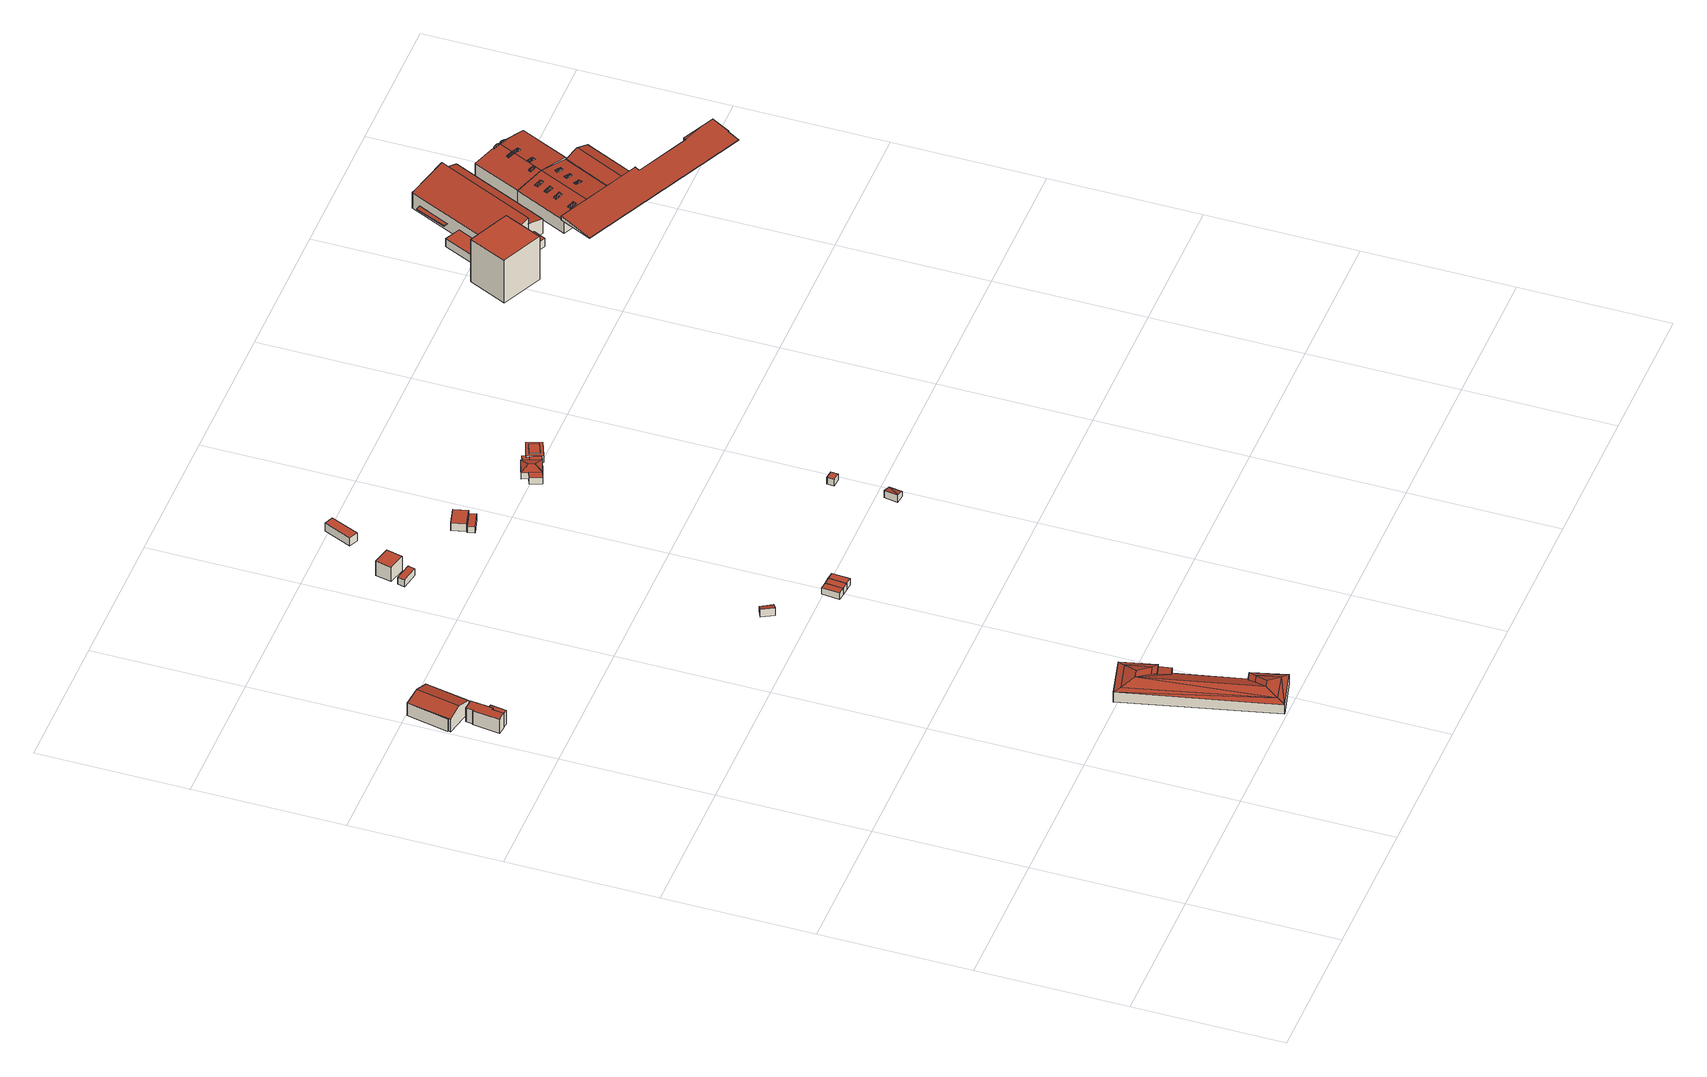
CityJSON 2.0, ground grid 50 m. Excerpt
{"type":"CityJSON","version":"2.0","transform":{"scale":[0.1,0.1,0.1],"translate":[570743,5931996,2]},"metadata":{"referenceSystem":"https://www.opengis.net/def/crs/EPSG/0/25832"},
"CityObjects":{
"building1":{"type":"Building","attributes":{"Grundfläche 2D":"34.808370","Grundhöhe NN":"3.074"},"geometry":[{"type":"Solid","lod":"3","boundaries":[[[[0,1,2,3,4,5,6,7,8,9,10]],[[6,5,11,12]],[[7,6,12,13]],[[8,7,13,14]],[[10,9,8,14,15]],[[0,10,15,16]],[[1,0,16,17]],[[18,3,2,1,17,19]],[[4,3,18,20]],[[5,4,20,11]],[[12,11,20,18,19,17,16,15,14,13]]]],"semantics":{"surfaces":[{"type":"RoofSurface"},{"type":"WallSurface"},{"type":"GroundSurface"}],"values":[[0,1,1,1,1,1,1,1,1,1,2]]}}]},
"building2":{"type":"Building","attributes":{"Grundfläche 2D":"9.137013","Grundhöhe NN":"3.126"},"geometry":[{"type":"Solid","lod":"3","boundaries":[[[[21,22,23,24,25,26,27]],[[19,28,29,25,24,23]],[[29,30,26,25]],[[30,31,27,26]],[[31,20,21,27]],[[18,19,23,22]],[[20,18,22,21]],[[31,30,29,28,19,18,20]]]],"semantics":{"surfaces":[{"type":"RoofSurface"},{"type":"WallSurface"},{"type":"GroundSurface"}],"values":[[0,1,1,1,1,1,1,2]]}}]},
"building3":{"type":"Building","attributes":{"Grundfläche 2D":"160.256607","Grundhöhe NN":"3.059"},"geometry":[{"type":"Solid","lod":"3","boundaries":[[[[32,33,34]],[[34,33,35,36,37]],[[36,38,39,40,37]],[[32,34,41,42]],[[33,32,42,43]],[[35,33,43,44]],[[38,36,35,44,45]],[[39,38,45,46]],[[34,37,40,39,46,41]],[[41,46,45,44,43,42]]]],"semantics":{"surfaces":[{"type":"RoofSurface"},{"type":"WallSurface"},{"type":"GroundSurface"}],"values":[[0,0,0,1,1,1,1,1,1,2]]}}]},
"building4":{"type":"Building","attributes":{"Grundfläche 2D":"662.884815","Grundhöhe NN":"2.860"},"geometry":[{"type":"Solid","lod":"3","boundaries":[[[[47,48,49]],[[50,51,48]],[[47,50,48]],[[52,49,53]],[[52,47,49]],[[54,55,56]],[[57,55,54]],[[58,54,56,51]],[[50,58,51]],[[59,60,61]],[[62,63,64,61,60]],[[55,57,59,61,65]],[[66,60,67,68,69,70,71]],[[67,60,59]],[[72,70,69,52,53]],[[67,73,54,58]],[[73,57,54]],[[67,58,50]],[[74,68,50,47]],[[68,67,50]],[[74,47,52]],[[68,74,52,69]],[[73,67,59,57]],[[64,65,61]],[[66,62,60]],[[70,72,71]],[[49,48,75,76]],[[53,49,76,77]],[[71,72,53,77,78]],[[66,71,78,79]],[[62,66,79,80,63]],[[64,63,80,81]],[[65,64,81,82,55]],[[56,55,82,83]],[[51,56,83,84]],[[48,51,84,75]],[[80,79,78,77,76,75,84,83,82,81]]]],"semantics":{"surfaces":[{"type":"RoofSurface"},{"type":"WallSurface"},{"type":"GroundSurface"}],"values":[[0,0,0,0,0,0,0,0,0,0,0,0,0,0,0,0,0,0,0,0,0,0,0,1,1,1,1,1,1,1,1,1,1,1,1,1,2]]}}]},
"building5":{"type":"Building","attributes":{"Grundfläche 2D":"13.322777","Grundhöhe NN":"3.823"},"geometry":[{"type":"Solid","lod":"3","boundaries":[[[[85,86,87,88]],[[89,90,88,87]],[[90,91,85,88]],[[91,92,86,85]],[[92,89,87,86]],[[92,91,90,89]]]],"semantics":{"surfaces":[{"type":"RoofSurface"},{"type":"WallSurface"},{"type":"GroundSurface"}],"values":[[0,1,1,1,1,2]]}}]},
"building6":{"type":"Building","attributes":{"Grundfläche 2D":"14.682733","Grundhöhe NN":"4.048"},"geometry":[{"type":"Solid","lod":"3","boundaries":[[[[93,94,95,96]],[[97,98,96,95]],[[98,99,93,96]],[[99,100,94,93]],[[100,97,95,94]],[[100,99,98,97]]]],"semantics":{"surfaces":[{"type":"RoofSurface"},{"type":"WallSurface"},{"type":"GroundSurface"}],"values":[[0,1,1,1,1,2]]}}]},
"building7":{"type":"Building","attributes":{"Grundfläche 2D":"15.059672","Grundhöhe NN":"3.905"},"geometry":[{"type":"Solid","lod":"3","boundaries":[[[[101,102,103,104]],[[105,106,104,103]],[[106,107,101,104]],[[107,108,102,101]],[[108,105,103,102]],[[108,107,106,105]]]],"semantics":{"surfaces":[{"type":"RoofSurface"},{"type":"WallSurface"},{"type":"GroundSurface"}],"values":[[0,1,1,1,1,2]]}}]},
"building8":{"type":"Building","attributes":{"Grundfläche 2D":"14.682733","Grundhöhe NN":"4.035"},"geometry":[{"type":"Solid","lod":"3","boundaries":[[[[109,110,94,93]],[[100,99,93,94]],[[99,111,109,93]],[[111,112,110,109]],[[112,100,94,110]],[[112,111,99,100]]]],"semantics":{"surfaces":[{"type":"RoofSurface"},{"type":"WallSurface"},{"type":"GroundSurface"}],"values":[[0,1,1,1,1,2]]}}]},
"building9":{"type":"Building","attributes":{"Grundfläche 2D":"33.089866","Grundhöhe NN":"3.924"},"geometry":[{"type":"Solid","lod":"3","boundaries":[[[[113,114,115,116]],[[117,118,116,115]],[[118,119,113,116]],[[119,120,114,113]],[[120,117,115,114]],[[120,119,118,117]]]],"semantics":{"surfaces":[{"type":"RoofSurface"},{"type":"WallSurface"},{"type":"GroundSurface"}],"values":[[0,1,1,1,1,2]]}}]},
"building10":{"type":"Building","attributes":{"Grundfläche 2D":"14.684122","Grundhöhe NN":"4.023"},"geometry":[{"type":"Solid","lod":"3","boundaries":[[[[121,122,110,109]],[[112,111,109,110]],[[111,123,121,109]],[[123,124,122,121]],[[124,112,110,122]],[[124,123,111,112]]]],"semantics":{"surfaces":[{"type":"RoofSurface"},{"type":"WallSurface"},{"type":"GroundSurface"}],"values":[[0,1,1,1,1,2]]}}]},
"building11":{"type":"Building","attributes":{"Grundfläche 2D":"32.132626","Grundhöhe NN":"3.945"},"geometry":[{"type":"Solid","lod":"3","boundaries":[[[[125,126,127,128]],[[129,130,128,127]],[[130,131,125,128]],[[131,132,126,125]],[[132,129,127,126]],[[132,131,130,129]]]],"semantics":{"surfaces":[{"type":"RoofSurface"},{"type":"WallSurface"},{"type":"GroundSurface"}],"values":[[0,1,1,1,1,2]]}}]},
"building12":{"type":"Building","attributes":{"Grundfläche 2D":"13.741083","Grundhöhe NN":"4.222"},"geometry":[{"type":"Solid","lod":"3","boundaries":[[[[133,134,135,136]],[[137,138,136,135]],[[138,139,133,136]],[[139,140,134,133]],[[140,137,135,134]],[[140,139,138,137]]]],"semantics":{"surfaces":[{"type":"RoofSurface"},{"type":"WallSurface"},{"type":"GroundSurface"}],"values":[[0,1,1,1,1,2]]}}]},
"building13":{"type":"Building","attributes":{"Grundfläche 2D":"29.995200","Grundhöhe NN":"4.141"},"geometry":[{"type":"Solid","lod":"3","boundaries":[[[[141,142,143,144]],[[145,146,144,143]],[[146,147,141,144]],[[147,148,142,141]],[[148,145,143,142]],[[148,147,146,145]]]],"semantics":{"surfaces":[{"type":"RoofSurface"},{"type":"WallSurface"},{"type":"GroundSurface"}],"values":[[0,1,1,1,1,2]]}}]},
"building14":{"type":"Building","attributes":{"Grundfläche 2D":"13.391170","Grundhöhe NN":"4.175"},"geometry":[{"type":"Solid","lod":"3","boundaries":[[[[149,150,151]],[[149,151,152]],[[153,154,151,150]],[[154,155,152,151]],[[155,156,149,152]],[[156,153,150,149]],[[156,155,154,153]]]],"semantics":{"surfaces":[{"type":"RoofSurface"},{"type":"WallSurface"},{"type":"GroundSurface"}],"values":[[0,0,1,1,1,1,2]]}}]},
"building15":{"type":"Building","attributes":{"Grundfläche 2D":"7.197525","Grundhöhe NN":"4.167"},"geometry":[{"type":"Solid","lod":"3","boundaries":[[[[157,158,159,160]],[[161,162,160,159]],[[162,163,157,160]],[[163,164,158,157]],[[164,161,159,158]],[[164,163,162,161]]]],"semantics":{"surfaces":[{"type":"RoofSurface"},{"type":"WallSurface"},{"type":"GroundSurface"}],"values":[[0,1,1,1,1,2]]}}]},
"building16":{"type":"Building","attributes":{"Grundfläche 2D":"84.584559","Grundhöhe NN":"4.155"},"children":["building16-1"],"geometry":[{"type":"Solid","lod":"3","boundaries":[[[[165,166,167,168]],[[169,170,171,172,173],[174,175,176,177]],[[178,179,180,181]],[[182,183,184,178,181]],[[183,182,185]],[[186,187,188,189]],[[184,183,185,188,187]],[[184,187,190]],[[184,190,178]],[[174,177,168,167]],[[165,168,177,176]],[[166,165,176,175]],[[175,174,167,166]],[[191,192,193,194,180,179,195,196,173,172,197,198]],[[169,173,196,199]],[[170,169,199,200]],[[197,172,171,170,200,201,191,198]],[[202,181,180,194,193,192,203,204]],[[203,205,182,181,202,204]],[[185,182,205,206]],[[188,185,206,207]],[[189,188,207,208]],[[186,189,208,209]],[[187,186,209,210]],[[190,187,210,211]],[[179,178,190,211,195]],[[201,200,199,196,195,211,210,209,208,207,206,205,203,192,191]]]],"semantics":{"surfaces":[{"type":"RoofSurface"},{"type":"WallSurface"},{"type":"GroundSurface"}],"values":[[0,0,0,0,0,0,0,0,0,1,1,1,1,1,1,1,1,1,1,1,1,1,1,1,1,1,2]]}}]},
"building16-1":{"type":"BuildingInstallation","parents":["building16"],"geometry":[{"type":"MultiSurface","lod":"3","boundaries":[[[212,202,194,197,213,214]],[[197,198,215,213]],[[202,204,193,194]],[[194,193,198,197]],[[214,213,215,216]],[[216,217,212,214]],[[204,217,216,215,198,193]]],"semantics":{"surfaces":[{"type":"RoofSurface"},{"type":"WallSurface"},{"type":"OuterCeilingSurface"}],"values":[0,1,1,1,1,1,2]}}]},
"building17":{"type":"Building","attributes":{"Grundfläche 2D":"215.414346","Grundhöhe NN":"5.201"},"geometry":[{"type":"Solid","lod":"3","boundaries":[[[[218,219,220,221]],[[218,221,222,223]],[[219,218,223,224]],[[220,219,224,225]],[[221,220,225,222]],[[224,223,222,225]]]],"semantics":{"surfaces":[{"type":"RoofSurface"},{"type":"WallSurface"},{"type":"GroundSurface"}],"values":[[0,1,1,1,1,2]]}}]},
"building18":{"type":"Building","attributes":{"Grundfläche 2D":"837.900206","Grundhöhe NN":"5.183"},"children":["building18-1"],"geometry":[{"type":"Solid","lod":"3","boundaries":[[[[226,227,228,229,230,231,232]],[[233,234,235,236,237,238]],[[239,240,241,242]],[[243,244,245,246,247]],[[243,233,226,232,241,248,222,244]],[[226,233,238,227]],[[230,229,228,227,238,249,250,251]],[[230,251,252,242,241,232,231]],[[253,235,234,233,243,247,254]],[[236,235,253,255]],[[249,238,237,236,255,256]],[[240,239,257,258]],[[241,240,258,248]],[[239,242,252,257]],[[247,246,259,254]],[[245,244,222,260]],[[246,245,260,259]],[[260,222,248,258,257,252,251,250,249,256,255,253,254,259]]]],"semantics":{"surfaces":[{"type":"RoofSurface"},{"type":"WallSurface"},{"type":"GroundSurface"}],"values":[[0,0,0,0,1,1,1,1,1,1,1,1,1,1,1,1,1,2]]}}]},
"building18-1":{"type":"BuildingInstallation","parents":["building18"],"geometry":[{"type":"MultiSurface","lod":"3","boundaries":[[[261,262,263,264]],[[265,266,264,263]],[[266,267,261,264]],[[267,268,262,261]],[[268,265,263,262]],[[268,267,266,265]]],"semantics":{"surfaces":[{"type":"RoofSurface"},{"type":"WallSurface"},{"type":"OuterCeilingSurface"}],"values":[0,1,1,1,1,2]}}]},
"building19":{"type":"Building","attributes":{"Grundfläche 2D":"729.167714","Grundhöhe NN":"11.558"},"geometry":[{"type":"Solid","lod":"3","boundaries":[[[[269,270,271,272,273,274,275,276,277,278,279,280]],[[281,280,279]],[[274,273,282,283]],[[275,274,283,284]],[[276,275,284,285]],[[277,276,285,286]],[[278,277,286,287]],[[281,279,278,287,288]],[[280,281,288,289]],[[269,280,289,290]],[[270,269,290,291]],[[273,272,271,270,291,292,282]],[[287,286,285,284,283,282,292,291,290,289,288]]]],"semantics":{"surfaces":[{"type":"RoofSurface"},{"type":"WallSurface"},{"type":"GroundSurface"}],"values":[[0,0,1,1,1,1,1,1,1,1,1,1,2]]}}]},
"building20":{"type":"Building","attributes":{"Grundfläche 2D":"954.008963","Grundhöhe NN":"5.406"},"children":["building20-1","building20-2","building20-3","building20-4","building20-5","building20-6","building20-7","building20-8","building20-9","building20-10","building20-11","building20-12","building20-13"],"geometry":[{"type":"Solid","lod":"3","boundaries":[[[[293,294,295,296]],[[295,294,297,298,299]],[[300,301,302,303,295,304,305]],[[306,307,308,309,310,304,295,311,312,313]],[[314,315,316,317]],[[318,315,314,319]],[[297,294,293,320,321]],[[299,298,322,323]],[[293,296,324,320]],[[304,310,309,308,307,306,313,312,325,326,327,328,302,301,300,305]],[[302,328,324,296,303]],[[296,295,303]],[[299,311,295]],[[311,299,323,325,312]],[[316,298,297,317]],[[314,317,297,321,329,319]],[[318,319,329,330]],[[316,315,318,330,322,298]],[[327,326,325,323,322,330,329,321,320,324,328]]]],"semantics":{"surfaces":[{"type":"RoofSurface"},{"type":"WallSurface"},{"type":"GroundSurface"}],"values":[[0,0,0,0,0,0,1,1,1,1,1,1,1,1,1,1,1,1,2]]}}]},
"building20-1":{"type":"BuildingInstallation","parents":["building20"],"geometry":[{"type":"MultiSurface","lod":"3","boundaries":[[[331,332,333,334,335]],[[336,335,334,337]],[[338,333,332]],[[339,337,338]],[[337,333,338]],[[340,341,339]],[[339,341,337]],[[342,343,341,340]],[[344,336,341,343]],[[337,341,336]],[[334,333,337]],[[335,345,346,332,331]],[[338,332,346,347,340,339]],[[347,348,349,343,342,340]],[[344,343,349,345,335,336]]],"semantics":{"surfaces":[{"type":"RoofSurface"},{"type":"WallSurface"}],"values":[0,0,0,0,0,0,0,0,0,0,0,1,1,1,1]}}]},
"building20-2":{"type":"BuildingInstallation","parents":["building20"],"geometry":[{"type":"MultiSurface","lod":"3","boundaries":[[[350,351,352]],[[353,352,351,354]],[[355,351,350]],[[355,356,354,351]],[[357,358,354,356]],[[353,354,358]],[[359,360,350,352]],[[350,360,361,356,355]],[[361,362,363,358,357,356]],[[358,363,359,352,353]]],"semantics":{"surfaces":[{"type":"RoofSurface"},{"type":"WallSurface"}],"values":[0,0,0,0,0,0,1,1,1,1]}}]},
"building20-3":{"type":"BuildingInstallation","parents":["building20"],"geometry":[{"type":"MultiSurface","lod":"3","boundaries":[[[364,365,366,367,368]],[[369,366,365]],[[370,366,369]],[[371,372,373,370]],[[370,373,366]],[[374,373,372]],[[375,376,373,374]],[[377,368,367,366,376]],[[366,373,376]],[[368,378,379,365,364]],[[369,365,379,380,381,372,371,370]],[[381,382,374,372]],[[375,374,382,383,384,378,368,377,376]]],"semantics":{"surfaces":[{"type":"RoofSurface"},{"type":"WallSurface"}],"values":[0,0,0,0,0,0,0,0,0,1,1,1,1]}}]},
"building20-4":{"type":"BuildingInstallation","parents":["building20"],"geometry":[{"type":"MultiSurface","lod":"3","boundaries":[[[385,386,387,388]],[[388,387,389]],[[390,391,387,386]],[[392,391,390]],[[393,394,391,392]],[[389,387,391,394]],[[395,396,397,386,385,388]],[[386,397,398,392,390]],[[398,399,400,394,393,392]],[[394,400,395,388,389]]],"semantics":{"surfaces":[{"type":"RoofSurface"},{"type":"WallSurface"}],"values":[0,0,0,0,0,0,1,1,1,1]}}]},
"building20-5":{"type":"BuildingInstallation","parents":["building20"],"geometry":[{"type":"MultiSurface","lod":"3","boundaries":[[[401,402,403,404]],[[404,403,405]],[[406,403,402]],[[406,407,408,403]],[[409,410,408,407]],[[405,403,408,410]],[[411,412,413,402,401,404]],[[402,413,414,407,406]],[[414,415,416,410,409,407]],[[410,416,411,404,405]]],"semantics":{"surfaces":[{"type":"RoofSurface"},{"type":"WallSurface"}],"values":[0,0,0,0,0,0,1,1,1,1]}}]},
"building20-6":{"type":"BuildingInstallation","parents":["building20"],"geometry":[{"type":"MultiSurface","lod":"3","boundaries":[[[417,418,419,420,421]],[[422,421,420]],[[423,419,418]],[[424,420,423]],[[420,419,423]],[[425,426,424]],[[426,420,424]],[[427,426,425]],[[428,422,426,427]],[[422,420,426]],[[421,429,430,418,417]],[[423,418,430,431,425,424]],[[431,432,427,425]],[[428,427,432,429,421,422]]],"semantics":{"surfaces":[{"type":"RoofSurface"},{"type":"WallSurface"}],"values":[0,0,0,0,0,0,0,0,0,0,1,1,1,1]}}]},
"building20-7":{"type":"BuildingInstallation","parents":["building20"],"geometry":[{"type":"MultiSurface","lod":"3","boundaries":[[[433,434,435,436]],[[437,436,435,438]],[[439,435,434]],[[439,440,438,435]],[[441,438,440]],[[437,438,441]],[[442,443,444,434,433,436]],[[440,439,434,444,445]],[[445,446,441,440]],[[441,446,442,436,437]]],"semantics":{"surfaces":[{"type":"RoofSurface"},{"type":"WallSurface"}],"values":[0,0,0,0,0,0,1,1,1,1]}}]},
"building20-8":{"type":"BuildingInstallation","parents":["building20"],"geometry":[{"type":"MultiSurface","lod":"3","boundaries":[[[447,448,449,450,451]],[[452,453,451,450,454]],[[455,450,449]],[[454,455,456,452]],[[455,454,450]],[[305,448,447,451,457,458]],[[305,300,301,456,455,449,448]],[[301,459,452,456]],[[452,459,457,451,453]]],"semantics":{"surfaces":[{"type":"RoofSurface"},{"type":"WallSurface"}],"values":[0,0,0,0,0,1,1,1,1]}}]},
"building20-9":{"type":"BuildingInstallation","parents":["building20"],"geometry":[{"type":"MultiSurface","lod":"3","boundaries":[[[460,461,462]],[[463,462,461,464]],[[465,461,460]],[[466,467,468,465]],[[468,461,465]],[[469,468,467]],[[464,468,469]],[[464,461,468]],[[470,460,462,471]],[[460,470,472,473,467,466,465]],[[473,474,469,467]],[[469,474,475,471,462,463,464]]],"semantics":{"surfaces":[{"type":"RoofSurface"},{"type":"WallSurface"}],"values":[0,0,0,0,0,0,0,0,1,1,1,1]}}]},
"building20-10":{"type":"BuildingInstallation","parents":["building20"],"geometry":[{"type":"MultiSurface","lod":"3","boundaries":[[[476,477,478,479,480,481]],[[482,483,481]],[[481,483,476]],[[484,483,482]],[[485,483,484]],[[486,483,485]],[[486,487,488,483]],[[489,483,488]],[[477,476,489]],[[476,483,489]],[[477,490,313,479,478]],[[313,306,307,308,309,310,487,486,485,484,482,481,480,479]],[[491,488,487,310]],[[488,491,490,477,489]]],"semantics":{"surfaces":[{"type":"RoofSurface"},{"type":"WallSurface"}],"values":[0,0,0,0,0,0,0,0,0,0,1,1,1,1]}}]},
"building20-11":{"type":"BuildingInstallation","parents":["building20"],"geometry":[{"type":"MultiSurface","lod":"3","boundaries":[[[492,493,494,495]],[[496,493,492]],[[497,498,499,496]],[[499,493,496]],[[500,499,498]],[[501,499,500]],[[502,495,494,493,501]],[[501,493,499]],[[503,504,492,495]],[[492,504,505,506,498,497,496]],[[506,507,500,498]],[[501,500,507,503,495,502]]],"semantics":{"surfaces":[{"type":"RoofSurface"},{"type":"WallSurface"}],"values":[0,0,0,0,0,0,0,0,1,1,1,1]}}]},
"building20-12":{"type":"BuildingInstallation","parents":["building20"],"geometry":[{"type":"MultiSurface","lod":"3","boundaries":[[[508,509,510,511]],[[509,512,513,510]],[[514,515,513,512]],[[515,516,517,510,513]],[[518,511,510,517]],[[511,519,520,521,522,512,509,508]],[[522,523,524,515,514,512]],[[524,525,526,517,516,515]],[[526,527,519,511,518,517]]],"semantics":{"surfaces":[{"type":"RoofSurface"},{"type":"WallSurface"}],"values":[0,0,0,0,0,1,1,1,1]}}]},
"building20-13":{"type":"BuildingInstallation","parents":["building20"],"geometry":[{"type":"MultiSurface","lod":"3","boundaries":[[[528,529,530]],[[531,532,528]],[[532,529,528]],[[533,534,532,531]],[[535,532,534]],[[535,536,537,529]],[[535,529,532]],[[538,530,529,537,536]],[[539,540,531,528,530]],[[540,541,542,534,533,531]],[[534,542,543,536,535]],[[543,539,530,538,536]]],"semantics":{"surfaces":[{"type":"RoofSurface"},{"type":"WallSurface"}],"values":[0,0,0,0,0,0,0,0,1,1,1,1]}}]}
},
"vertices":[
[78,2203,71],[78,2204,71],[78,2206,71],[83,2241,70],[89,2241,71],[100,2317,69],[70,2321,65],[67,2296,65],[64,2297,65],[64,2296,65],[51,2207,67],[100,2317,11],[70,2321,11],[67,2296,11],[64,2297,11],[51,2207,11],[78,2203,11],[78,2204,11],[83,2241,11],[78,2206,11],[89,2241,11],
[89,2241,66],[83,2241,66],[78,2206,66],[82,2205,66],[98,2203,66],[105,2255,66],[91,2257,66],[82,2205,11],[98,2203,11],[105,2255,11],[91,2257,11],
[8,2358,61],[11,2357,61],[36,2496,61],[9,2348,61],[59,2338,76],[88,2485,76],[111,2327,58],[141,2474,58],[93,2484,74],[36,2496,11],[8,2358,11],[11,2357,11],[9,2348,11],[111,2327,11],[141,2474,11],
[1035,58,51],[924,8,44],[1060,42,44],[939,36,51],[803,513,50],[1016,133,50],[1030,160,43],[925,522,54],[967,427,50],[937,545,50],[947,439,53],[825,497,54],[915,430,53],[939,375,47],[925,416,50],[952,379,45],[975,385,41],[965,427,44],[965,427,50],[952,379,41],[869,466,68],[963,81,64],[988,125,50],[997,151,43],[1006,154,39],[1006,154,43],[898,473,68],[992,88,64],[924,8,9],[1060,42,9],[1030,160,9],[1006,154,9],[952,379,9],[975,385,9],[965,427,9],[967,427,9],[937,545,9],[803,513,9],
[856,1615,36],[834,1655,36],[808,1642,48],[830,1601,48],[808,1642,18],[830,1601,18],[856,1615,18],[834,1655,18],
[985,1440,46],[990,1499,45],[966,1502,45],[961,1442,46],[966,1502,20],[961,1442,20],[985,1440,20],[990,1499,20],
[641,2685,46],[646,2709,46],[587,2721,46],[582,2697,46],[587,2721,19],[582,2697,19],[641,2685,19],[646,2709,19],
[1009,1437,46],[1015,1497,45],[1009,1437,20],[1015,1497,20],
[649,2729,76],[662,2783,76],[603,2797,76],[591,2743,76],[603,2797,19],[591,2743,19],[649,2729,19],[662,2783,19],
[1034,1435,46],[1039,1495,45],[1034,1435,20],[1039,1495,20],
[732,2902,52],[772,2995,52],[743,3008,52],[703,2915,52],[743,3008,19],[703,2915,19],[732,2902,19],[772,2995,19],
[882,2578,47],[940,2593,47],[934,2616,47],[876,2601,47],[934,2616,22],[876,2601,22],[882,2578,22],[940,2593,22],
[930,2667,51],[870,2652,51],[882,2605,51],[942,2620,51],[882,2605,21],[942,2620,21],[930,2667,21],[870,2652,21],
[1474,1465,41],[1445,1470,51],[1438,1425,52],[1468,1421,41],[1445,1470,22],[1438,1425,22],[1468,1421,22],[1474,1465,22],
[1447,1654,47],[1445,1630,47],[1474,1628,46],[1476,1652,46],[1474,1628,22],[1476,1652,22],[1447,1654,22],[1445,1630,22],
[1261,2504,53],[1300,2520,53],[1288,2550,53],[1249,2534,53],[1312,2513,50],[1294,2562,50],[1243,2543,50],[1237,2540,50],[1256,2491,50],[1288,2550,50],[1300,2520,50],[1261,2504,50],[1249,2534,50],[1241,2491,47],[1254,2496,47],[1241,2530,47],[1227,2525,47],[1218,2550,47],[1199,2518,54],[1205,2502,54],[1163,2529,47],[1163,2461,47],[1187,2471,47],[1171,2508,47],[1148,2499,47],[1187,2470,47],[1237,2540,22],[1241,2530,22],[1241,2530,43],[1241,2530,45],[1254,2496,22],[1256,2491,22],[1237,2540,45],[1237,2540,43],[1312,2513,22],[1294,2562,22],[1243,2543,22],[1227,2525,45],[1227,2525,22],[1227,2525,43],[1218,2550,22],[1163,2529,22],[1171,2508,22],[1148,2499,22],[1163,2461,22],[1187,2471,22],[1187,2470,22],
[1219,2547,45],[1243,2543,45],[1238,2555,45],[1243,2543,43],[1238,2555,43],[1219,2547,43],
[1955,2970,200],[1896,2842,202],[2034,2778,202],[2094,2906,200],[2094,2906,32],[1955,2970,32],[1896,2842,32],[2034,2778,32],
[2179,2866,133],[2332,3195,133],[2220,3246,94],[2219,3247,94],[2216,3248,93],[2202,3220,93],[2063,2920,93],[2179,2866,109],[2202,2856,101],[2236,2840,89],[2388,3168,89],[2385,3170,90],[2332,3195,109],[2082,3094,64],[2013,2944,64],[2063,2920,64],[2133,3070,64],[2179,2866,64],[2094,2906,64],[2073,2863,64],[2182,2813,64],[2202,2856,64],[2063,2920,32],[2332,3195,32],[2219,3247,32],[2216,3248,32],[2133,3070,32],[2236,2840,32],[2202,2856,32],[2388,3168,32],[2385,3170,32],[2082,3094,32],[2013,2944,32],[2182,2813,32],[2073,2863,32],
[2142,3121,56],[2154,3115,59],[2202,3220,59],[2190,3225,56],[2202,3220,54],[2190,3225,54],[2142,3121,54],[2154,3115,54],
[2521,2632,109],[2529,2648,111],[2525,2649,111],[2440,2690,111],[2243,2783,112],[2191,2674,98],[2765,2400,98],[2784,2441,103],[2787,2440,103],[2816,2501,110],[2781,2518,110],[2701,2546,109],[2705,2554,110],[2243,2783,96],[2191,2674,96],[2765,2400,96],[2784,2441,96],[2787,2440,96],[2816,2501,96],[2705,2554,96],[2701,2546,96],[2521,2632,96],[2529,2648,96],[2525,2649,96],
[2255,2778,83],[2348,2734,101],[2431,2912,101],[2338,2955,83],[2440,2690,83],[2523,2866,83],[2525,2868,83],[2487,3083,98],[2485,3084,97],[2414,3118,85],[2338,2955,85],[2507,3074,101],[2503,3076,101],[2526,3065,99],[2519,3069,100],[2518,3069,100],[2516,3070,100],[2511,3072,101],[2525,2868,89],[2600,3030,89],[2528,3064,99],[2483,2669,101],[2566,2846,101],[2523,2866,85],[2440,2690,85],[2607,2827,85],[2525,2649,85],[2255,2778,34],[2440,2690,34],[2523,2866,34],[2525,2868,34],[2338,2955,34],[2600,3030,34],[2487,3083,34],[2485,3084,34],[2414,3118,34],[2525,2649,34],[2607,2827,34],
[2447,2871,99],[2445,2866,99],[2451,2868,98],[2452,2869,98],[2449,2875,99],[2454,2873,98],[2452,2868,98],[2450,2864,98],[2462,2858,96],[2466,2856,95],[2464,2863,96],[2468,2861,95],[2470,2865,95],[2466,2867,96],[2449,2875,96],[2445,2866,96],[2466,2856,92],[2468,2861,92],[2470,2865,92],
[2366,2901,94],[2373,2905,96],[2371,2912,94],[2375,2910,95],[2384,2900,99],[2381,2894,97],[2387,2891,99],[2390,2897,99],[2392,2902,99],[2371,2912,92],[2366,2901,92],[2387,2891,96],[2390,2897,96],[2392,2902,96],
[2413,2798,99],[2411,2794,99],[2417,2796,98],[2417,2797,98],[2415,2803,99],[2415,2792,98],[2421,2789,97],[2427,2786,96],[2432,2784,95],[2430,2791,96],[2436,2793,95],[2432,2795,96],[2430,2795,96],[2419,2800,98],[2415,2803,96],[2411,2794,96],[2427,2786,93],[2432,2784,92],[2436,2793,92],[2432,2795,93],[2430,2795,93],
[2308,2780,94],[2305,2774,94],[2312,2778,96],[2310,2785,94],[2326,2778,97],[2309,2772,95],[2324,2773,99],[2326,2764,99],[2329,2770,99],[2331,2775,99],[2310,2785,92],[2308,2780,92],[2305,2774,92],[2326,2764,96],[2329,2770,96],[2331,2775,96],
[2334,2835,94],[2331,2829,94],[2338,2833,96],[2336,2840,94],[2352,2832,97],[2347,2822,97],[2352,2819,99],[2350,2828,99],[2355,2825,99],[2358,2830,99],[2336,2840,92],[2334,2835,92],[2331,2829,92],[2352,2819,96],[2355,2825,96],[2358,2830,96],
[2430,2835,99],[2428,2831,99],[2434,2833,98],[2435,2833,98],[2432,2839,99],[2437,2837,98],[2433,2828,98],[2445,2823,96],[2449,2821,95],[2447,2827,96],[2453,2829,95],[2449,2831,96],[2432,2839,96],[2428,2831,96],[2449,2821,92],[2453,2829,92],
[2352,2872,94],[2349,2865,94],[2356,2870,96],[2354,2876,94],[2358,2874,95],[2367,2864,99],[2364,2858,97],[2370,2855,99],[2375,2866,99],[2354,2876,92],[2352,2872,92],[2349,2865,92],[2370,2855,96],[2375,2866,96],
[2503,3075,103],[2503,3076,103],[2499,3078,103],[2499,3077,103],[2501,3071,103],[2482,3080,100],[2486,3078,101],[2488,3082,102],[2487,3083,101],[2485,3084,100],[2501,3071,101],[2503,3075,101],[2482,3080,97],
[2457,2957,104],[2463,2959,104],[2461,2966,104],[2466,2964,103],[2476,2959,103],[2461,2955,103],[2471,2950,103],[2475,2948,102],[2473,2954,103],[2479,2957,102],[2457,2957,101],[2461,2966,101],[2471,2950,99],[2475,2948,99],[2479,2957,99],[2466,2964,100],
[2525,3064,103],[2526,3059,102],[2528,3063,102],[2528,3064,102],[2526,3065,103],[2520,3068,103],[2519,3069,103],[2514,3069,104],[2518,3069,103],[2516,3070,104],[2514,3071,104],[2511,3072,104],[2508,3067,104],[2512,3065,103],[2526,3059,99],[2508,3067,101],
[2483,3012,104],[2490,3014,104],[2490,3015,104],[2487,3022,104],[2488,3010,103],[2498,3005,103],[2501,3004,102],[2500,3009,103],[2505,3013,102],[2502,3014,103],[2492,3019,103],[2487,3022,101],[2483,3012,101],[2498,3005,99],[2501,3004,98],[2505,3013,98],
[2436,2944,103],[2425,2949,101],[2434,2940,104],[2440,2942,103],[2422,2950,100],[2423,2945,102],[2420,2946,100],[2418,2942,100],[2432,2935,103],[2436,2933,103],[2439,2938,103],[2440,2942,101],[2436,2944,100],[2425,2949,98],[2422,2950,97],[2420,2946,97],[2418,2942,97],[2432,2935,100],[2436,2933,101],[2439,2938,101],
[2465,3032,101],[2472,3024,104],[2479,3025,103],[2461,3034,100],[2463,3028,102],[2459,3030,100],[2457,3025,100],[2470,3019,102],[2475,3016,103],[2473,3023,104],[2477,3021,103],[2479,3025,101],[2461,3034,97],[2459,3030,97],[2457,3025,97],[2475,3016,101]
]}
